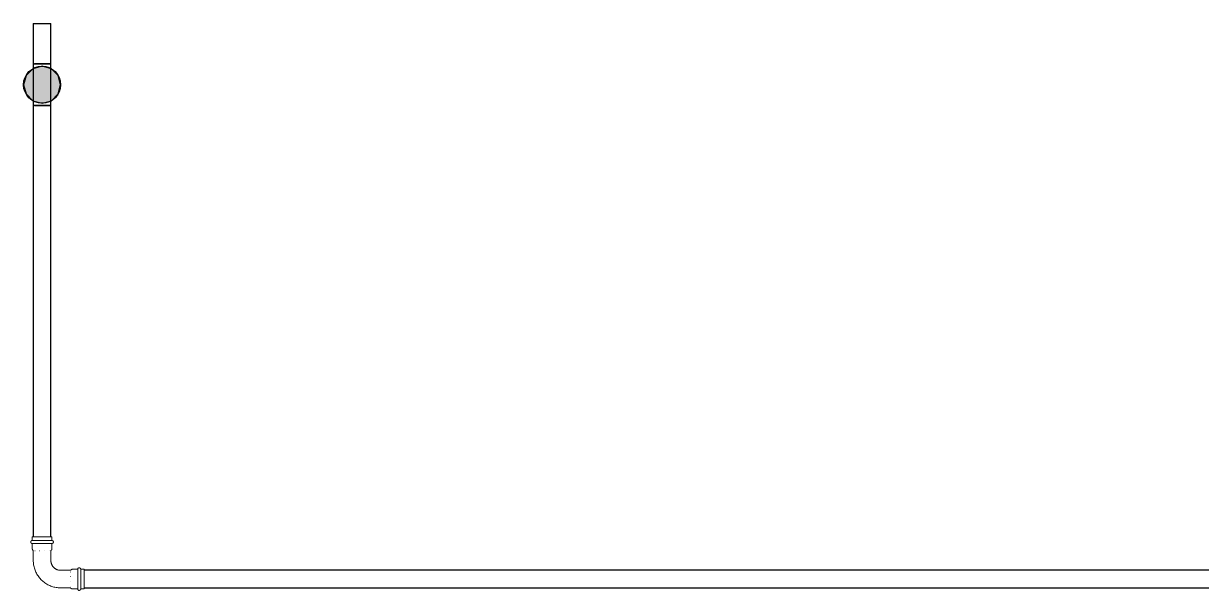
# Model space of a CAD drawing. Header units: inches. Extents: x -3327 to -1, y 8 to 1328.
# Drawn here: x -3327.2 to -3199.9, y 912.1 to 973.3 of the extents above; entities that cross this region are included whole.
import ezdxf

# ---------------------------------------------------------------- set-up
doc = ezdxf.new("R2010")
doc.units = ezdxf.units.IN
doc.header["$MEASUREMENT"] = 0
doc.layers.add('P-PIPE', color=3, linetype='Continuous', lineweight=9)
doc.layers.add('X - REF - FP', color=7, linetype='Continuous', true_color=0xb90000)

# ---------------------------------------------------------------- blocks, each defined once
blk = doc.blocks.new('Victaulic-VicPress316-Elbow 90-45deg Style P568_P571 - Standard-V9-SECOND LEVEL')
at = {"layer": 'P-PIPE'}
for p, q in [((-1.06, 4.55), (-1.06, 4.17)), ((1.06, 4.55), (-1.06, 4.55)), ((-1.06, 4.17), (1.06, 4.17)), ((-1.06, 3.85), (-1.06, 3.29)), ((-1.06, 3.85), (1.06, 3.85)), ((1.06, 4.17), (1.06, 4.55)), ((1.06, 3.29), (1.06, 3.85)), ((-0.95, 3.14), (-0.95, 2.02)), ((-0.77, 3.07), (-0.75, 3.07)), ((-0.31, 3.07), (-0.29, 3.07)), ((0.29, 3.07), (0.31, 3.07)), ((0.75, 3.07), (0.77, 3.07)), ((0.95, 2.02), (0.95, 3.12)), ((-4.17, 1.06), (-4.55, 1.06)), ((-4.55, 1.06), (-4.55, -1.06)), ((-4.17, -1.06), (-4.17, 1.06)), ((-3.29, 1.06), (-3.85, 1.06)), ((-3.85, -1.06), (-3.85, 1.06)), ((-2.02, 0.95), (-3.12, 0.95)), ((-3.07, 0.75), (-3.07, 0.77)), ((-3.07, 0.29), (-3.07, 0.31)), ((-4.55, -1.06), (-4.17, -1.06)), ((-3.85, -1.06), (-3.29, -1.06)), ((-3.14, -0.95), (-2.02, -0.95)), ((-3.07, -0.31), (-3.07, -0.29)), ((-3.07, -0.77), (-3.07, -0.75))]:
    blk.add_line(p, q, dxfattribs=at)
at = {"layer": 'P-PIPE', "flags": 128}
for points in [[(-1.06, 3.85), (-1.07, 3.85), (-1.07, 3.85), (-1.08, 3.85), (-1.09, 3.85), (-1.09, 3.85), (-1.1, 3.85), (-1.1, 3.85), (-1.11, 3.85), (-1.12, 3.86), (-1.12, 3.86), (-1.13, 3.86), (-1.13, 3.86), (-1.14, 3.87), (-1.15, 3.87), (-1.15, 3.87), (-1.16, 3.88), (-1.16, 3.88), (-1.17, 3.89), (-1.17, 3.89), (-1.18, 3.9), (-1.18, 3.9), (-1.19, 3.91), (-1.19, 3.91), (-1.19, 3.92), (-1.2, 3.92), (-1.2, 3.93), (-1.2, 3.93), (-1.21, 3.94), (-1.21, 3.94), (-1.21, 3.95), (-1.21, 3.96), (-1.22, 3.96), (-1.22, 3.97), (-1.22, 3.98), (-1.22, 3.98), (-1.22, 3.99), (-1.22, 4), (-1.22, 4), (-1.22, 4.01), (-1.22, 4.01), (-1.22, 4.02), (-1.22, 4.03), (-1.22, 4.03), (-1.22, 4.04), (-1.22, 4.05), (-1.22, 4.05), (-1.22, 4.06), (-1.21, 4.07), (-1.21, 4.07), (-1.21, 4.08), (-1.21, 4.08), (-1.2, 4.09), (-1.2, 4.1), (-1.2, 4.1), (-1.19, 4.11), (-1.19, 4.11), (-1.18, 4.12), (-1.18, 4.12), (-1.17, 4.13), (-1.17, 4.13), (-1.17, 4.14), (-1.16, 4.14), (-1.15, 4.14), (-1.15, 4.15), (-1.14, 4.15), (-1.14, 4.15), (-1.13, 4.16), (-1.13, 4.16), (-1.12, 4.16), (-1.11, 4.16), (-1.11, 4.17), (-1.1, 4.17), (-1.1, 4.17), (-1.09, 4.17), (-1.08, 4.17), (-1.08, 4.17), (-1.07, 4.17), (-1.06, 4.17), (-1.06, 4.17)], [(1.06, 4.17), (1.06, 4.17), (1.06, 4.17), (1.05, 4.17), (1.05, 4.17), (1.04, 4.17), (1.03, 4.17), (1.02, 4.17), (1.01, 4.17), (0.99, 4.17), (0.98, 4.17), (0.96, 4.17), (0.94, 4.17), (0.92, 4.17), (0.9, 4.17), (0.87, 4.17), (0.85, 4.17), (0.82, 4.17), (0.8, 4.17), (0.77, 4.17), (0.74, 4.17), (0.71, 4.17), (0.67, 4.17), (0.64, 4.17), (0.61, 4.17), (0.57, 4.17), (0.54, 4.17), (0.5, 4.17), (0.46, 4.17), (0.42, 4.17), (0.38, 4.17), (0.34, 4.17), (0.3, 4.17), (0.26, 4.17), (0.22, 4.17), (0.18, 4.17), (0.14, 4.17), (0.1, 4.17), (0.05, 4.17), (0.01, 4.17), (-0.03, 4.17), (-0.07, 4.17), (-0.12, 4.17), (-0.16, 4.17), (-0.2, 4.17), (-0.24, 4.17), (-0.28, 4.17), (-0.32, 4.17), (-0.36, 4.17), (-0.4, 4.17), (-0.44, 4.17), (-0.48, 4.17), (-0.52, 4.17), (-0.55, 4.17), (-0.59, 4.17), (-0.62, 4.17), (-0.66, 4.17), (-0.69, 4.17), (-0.72, 4.17), (-0.75, 4.17), (-0.78, 4.17), (-0.81, 4.17), (-0.84, 4.17), (-0.86, 4.17), (-0.88, 4.17), (-0.91, 4.17), (-0.93, 4.17), (-0.95, 4.17), (-0.97, 4.17), (-0.98, 4.17), (-1, 4.17), (-1.01, 4.17), (-1.02, 4.17), (-1.03, 4.17), (-1.04, 4.17), (-1.05, 4.17), (-1.05, 4.17), (-1.06, 4.17), (-1.06, 4.17), (-1.06, 4.17)], [(-1.06, 4.17), (-1.06, 4.17), (-1.06, 4.17), (-1.05, 4.17), (-1.05, 4.17), (-1.04, 4.17), (-1.03, 4.17), (-1.02, 4.17)], [(-1.06, 3.85), (-1.06, 3.85), (-1.06, 3.85), (-1.05, 3.85), (-1.05, 3.85), (-1.04, 3.85), (-1.03, 3.85), (-1.02, 3.85), (-1.01, 3.85), (-0.99, 3.85), (-0.98, 3.85), (-0.96, 3.85), (-0.94, 3.85), (-0.92, 3.85), (-0.9, 3.85), (-0.87, 3.85), (-0.85, 3.85), (-0.82, 3.85), (-0.8, 3.85), (-0.77, 3.85), (-0.74, 3.85), (-0.71, 3.85), (-0.67, 3.85), (-0.64, 3.85), (-0.61, 3.85), (-0.57, 3.85), (-0.54, 3.85), (-0.5, 3.85), (-0.46, 3.85), (-0.42, 3.85), (-0.38, 3.85), (-0.34, 3.85), (-0.3, 3.85), (-0.26, 3.85), (-0.22, 3.85), (-0.18, 3.85), (-0.14, 3.85), (-0.1, 3.85), (-0.05, 3.85), (-0.01, 3.85), (0.03, 3.85), (0.07, 3.85), (0.12, 3.85), (0.16, 3.85), (0.2, 3.85), (0.24, 3.85), (0.28, 3.85), (0.32, 3.85), (0.36, 3.85), (0.4, 3.85), (0.44, 3.85), (0.48, 3.85), (0.52, 3.85), (0.55, 3.85), (0.59, 3.85), (0.62, 3.85), (0.66, 3.85), (0.69, 3.85), (0.72, 3.85), (0.75, 3.85), (0.78, 3.85), (0.81, 3.85), (0.84, 3.85), (0.86, 3.85), (0.88, 3.85), (0.91, 3.85), (0.93, 3.85), (0.95, 3.85), (0.97, 3.85), (0.98, 3.85), (1, 3.85), (1.01, 3.85), (1.02, 3.85), (1.03, 3.85), (1.04, 3.85), (1.05, 3.85), (1.05, 3.85), (1.06, 3.85), (1.06, 3.85), (1.06, 3.85)], [(-1.02, 3.85), (-1.03, 3.85), (-1.04, 3.85), (-1.05, 3.85), (-1.05, 3.85), (-1.06, 3.85), (-1.06, 3.85), (-1.06, 3.85)], [(1.02, 4.17), (1.03, 4.17), (1.04, 4.17), (1.05, 4.17), (1.05, 4.17), (1.06, 4.17), (1.06, 4.17), (1.06, 4.17)], [(1.06, 3.85), (1.06, 3.85), (1.06, 3.85), (1.05, 3.85), (1.05, 3.85), (1.04, 3.85), (1.03, 3.85), (1.02, 3.85)], [(1.06, 4.17), (1.07, 4.17), (1.07, 4.17), (1.08, 4.17), (1.09, 4.17), (1.09, 4.17), (1.1, 4.17), (1.1, 4.17), (1.11, 4.17), (1.12, 4.16), (1.12, 4.16), (1.13, 4.16), (1.13, 4.16), (1.14, 4.15), (1.15, 4.15), (1.15, 4.15), (1.16, 4.14), (1.16, 4.14), (1.17, 4.13), (1.17, 4.13), (1.18, 4.12), (1.18, 4.12), (1.19, 4.11), (1.19, 4.11), (1.19, 4.1), (1.2, 4.1), (1.2, 4.09), (1.2, 4.09), (1.21, 4.08), (1.21, 4.08), (1.21, 4.07), (1.21, 4.06), (1.22, 4.06), (1.22, 4.05), (1.22, 4.04), (1.22, 4.04), (1.22, 4.03), (1.22, 4.02), (1.22, 4.02), (1.22, 4.01), (1.22, 4.01), (1.22, 4), (1.22, 3.99), (1.22, 3.99), (1.22, 3.98), (1.22, 3.97), (1.22, 3.97), (1.22, 3.96), (1.21, 3.95), (1.21, 3.95), (1.21, 3.94), (1.21, 3.94), (1.2, 3.93), (1.2, 3.92), (1.2, 3.92), (1.19, 3.91), (1.19, 3.91), (1.18, 3.9), (1.18, 3.9), (1.17, 3.89), (1.17, 3.89), (1.17, 3.88), (1.16, 3.88), (1.15, 3.88), (1.15, 3.87), (1.14, 3.87), (1.14, 3.87), (1.13, 3.86), (1.13, 3.86), (1.12, 3.86), (1.11, 3.86), (1.11, 3.85), (1.1, 3.85), (1.1, 3.85), (1.09, 3.85), (1.08, 3.85), (1.08, 3.85), (1.07, 3.85), (1.06, 3.85), (1.06, 3.85)], [(-0.95, 3.07), (-0.96, 3.08), (-0.97, 3.08), (-0.97, 3.09), (-0.98, 3.1), (-0.99, 3.11), (-1, 3.12), (-1, 3.12), (-1.01, 3.13), (-1.02, 3.14), (-1.02, 3.15), (-1.03, 3.16), (-1.03, 3.17), (-1.04, 3.18), (-1.04, 3.19), (-1.04, 3.2), (-1.05, 3.21), (-1.05, 3.22), (-1.05, 3.23), (-1.06, 3.24), (-1.06, 3.25), (-1.06, 3.27), (-1.06, 3.28), (-1.06, 3.29), (-1.06, 3.29)], [(1.06, 3.29), (1.06, 3.28), (1.06, 3.27), (1.06, 3.26), (1.06, 3.25), (1.05, 3.23), (1.05, 3.22), (1.05, 3.21), (1.05, 3.2), (1.04, 3.19), (1.04, 3.18), (1.03, 3.17), (1.03, 3.16), (1.02, 3.15), (1.02, 3.14), (1.01, 3.14), (1.01, 3.13), (1, 3.12), (0.99, 3.11), (0.98, 3.1), (0.98, 3.09), (0.97, 3.09), (0.96, 3.08), (0.95, 3.07), (0.95, 3.07)], [(-0.95, 2.02), (-0.95, 1.97), (-0.95, 1.93), (-0.96, 1.89), (-0.96, 1.85), (-0.97, 1.8), (-0.98, 1.76), (-0.99, 1.72), (-1, 1.68), (-1.02, 1.64), (-1.03, 1.6), (-1.05, 1.56), (-1.07, 1.52), (-1.09, 1.49), (-1.11, 1.45), (-1.14, 1.41), (-1.16, 1.38), (-1.19, 1.35), (-1.21, 1.31), (-1.24, 1.28), (-1.27, 1.25), (-1.3, 1.22), (-1.34, 1.19), (-1.37, 1.17), (-1.4, 1.14), (-1.44, 1.12), (-1.48, 1.1), (-1.51, 1.08), (-1.55, 1.06), (-1.59, 1.04), (-1.63, 1.02), (-1.67, 1.01), (-1.71, 0.99), (-1.75, 0.98), (-1.79, 0.97), (-1.83, 0.97), (-1.88, 0.96), (-1.92, 0.95), (-1.96, 0.95), (-2, 0.95), (-2.02, 0.95)], [(-2.02, -0.95), (-1.9, -0.95), (-1.78, -0.94), (-1.66, -0.93), (-1.54, -0.91), (-1.43, -0.89), (-1.31, -0.87), (-1.2, -0.83), (-1.08, -0.8), (-0.97, -0.76), (-0.86, -0.72), (-0.75, -0.67), (-0.65, -0.61), (-0.54, -0.56), (-0.44, -0.5), (-0.34, -0.43), (-0.24, -0.36), (-0.15, -0.29), (-0.06, -0.21), (0.03, -0.13), (0.11, -0.05), (0.19, 0.04), (0.27, 0.13), (0.34, 0.22), (0.41, 0.31), (0.48, 0.41), (0.54, 0.51), (0.6, 0.62), (0.65, 0.72), (0.7, 0.83), (0.75, 0.94), (0.79, 1.05), (0.83, 1.17), (0.86, 1.28), (0.88, 1.39), (0.91, 1.51), (0.92, 1.63), (0.94, 1.75), (0.95, 1.86), (0.95, 1.98), (0.95, 2.02)], [(-4.17, 1.06), (-4.17, 1.07), (-4.17, 1.07), (-4.17, 1.08), (-4.17, 1.09), (-4.17, 1.09), (-4.17, 1.1), (-4.17, 1.1), (-4.17, 1.11), (-4.16, 1.12), (-4.16, 1.12), (-4.16, 1.13), (-4.16, 1.13), (-4.15, 1.14), (-4.15, 1.15), (-4.15, 1.15), (-4.14, 1.16), (-4.14, 1.16), (-4.13, 1.17), (-4.13, 1.17), (-4.12, 1.18), (-4.12, 1.18), (-4.11, 1.19), (-4.11, 1.19), (-4.1, 1.19), (-4.1, 1.2), (-4.09, 1.2), (-4.09, 1.2), (-4.08, 1.21), (-4.08, 1.21), (-4.07, 1.21), (-4.06, 1.21), (-4.06, 1.22), (-4.05, 1.22), (-4.04, 1.22), (-4.04, 1.22), (-4.03, 1.22), (-4.02, 1.22), (-4.02, 1.22), (-4.01, 1.22), (-4.01, 1.22), (-4, 1.22), (-3.99, 1.22), (-3.99, 1.22), (-3.98, 1.22), (-3.97, 1.22), (-3.97, 1.22), (-3.96, 1.22), (-3.95, 1.21), (-3.95, 1.21), (-3.94, 1.21), (-3.94, 1.21), (-3.93, 1.2), (-3.92, 1.2), (-3.92, 1.2), (-3.91, 1.19), (-3.91, 1.19), (-3.9, 1.18), (-3.9, 1.18), (-3.89, 1.17), (-3.89, 1.17), (-3.88, 1.17), (-3.88, 1.16), (-3.88, 1.15), (-3.87, 1.15), (-3.87, 1.14), (-3.87, 1.14), (-3.86, 1.13), (-3.86, 1.13), (-3.86, 1.12), (-3.86, 1.11), (-3.85, 1.11), (-3.85, 1.1), (-3.85, 1.1), (-3.85, 1.09), (-3.85, 1.08), (-3.85, 1.08), (-3.85, 1.07), (-3.85, 1.06), (-3.85, 1.06)], [(-4.17, 1.06), (-4.17, 1.06), (-4.17, 1.06), (-4.17, 1.05), (-4.17, 1.05), (-4.17, 1.04), (-4.17, 1.03), (-4.17, 1.02), (-4.17, 1.01), (-4.17, 0.99), (-4.17, 0.98), (-4.17, 0.96), (-4.17, 0.94), (-4.17, 0.92), (-4.17, 0.9), (-4.17, 0.87), (-4.17, 0.85), (-4.17, 0.82), (-4.17, 0.8), (-4.17, 0.77), (-4.17, 0.74), (-4.17, 0.71), (-4.17, 0.67), (-4.17, 0.64), (-4.17, 0.61), (-4.17, 0.57), (-4.17, 0.54), (-4.17, 0.5), (-4.17, 0.46), (-4.17, 0.42), (-4.17, 0.38), (-4.17, 0.34), (-4.17, 0.3), (-4.17, 0.26), (-4.17, 0.22), (-4.17, 0.18), (-4.17, 0.14), (-4.17, 0.1), (-4.17, 0.05), (-4.17, 0.01), (-4.17, -0.03), (-4.17, -0.07), (-4.17, -0.12), (-4.17, -0.16), (-4.17, -0.2), (-4.17, -0.24), (-4.17, -0.28), (-4.17, -0.32), (-4.17, -0.36), (-4.17, -0.4), (-4.17, -0.44), (-4.17, -0.48), (-4.17, -0.52), (-4.17, -0.55), (-4.17, -0.59), (-4.17, -0.62), (-4.17, -0.66), (-4.17, -0.69), (-4.17, -0.72), (-4.17, -0.75), (-4.17, -0.78), (-4.17, -0.81), (-4.17, -0.84), (-4.17, -0.86), (-4.17, -0.88), (-4.17, -0.91), (-4.17, -0.93), (-4.17, -0.95), (-4.17, -0.97), (-4.17, -0.98), (-4.17, -1), (-4.17, -1.01), (-4.17, -1.02), (-4.17, -1.03), (-4.17, -1.04), (-4.17, -1.05), (-4.17, -1.05), (-4.17, -1.06), (-4.17, -1.06), (-4.17, -1.06)], [(-4.17, 1.02), (-4.17, 1.03), (-4.17, 1.04), (-4.17, 1.05), (-4.17, 1.05), (-4.17, 1.06), (-4.17, 1.06), (-4.17, 1.06)], [(-3.85, -1.06), (-3.85, -1.06), (-3.85, -1.06), (-3.85, -1.05), (-3.85, -1.05), (-3.85, -1.04), (-3.85, -1.03), (-3.85, -1.02), (-3.85, -1.01), (-3.85, -0.99), (-3.85, -0.98), (-3.85, -0.96), (-3.85, -0.94), (-3.85, -0.92), (-3.85, -0.9), (-3.85, -0.87), (-3.85, -0.85), (-3.85, -0.82), (-3.85, -0.8), (-3.85, -0.77), (-3.85, -0.74), (-3.85, -0.71), (-3.85, -0.67), (-3.85, -0.64), (-3.85, -0.61), (-3.85, -0.57), (-3.85, -0.54), (-3.85, -0.5), (-3.85, -0.46), (-3.85, -0.42), (-3.85, -0.38), (-3.85, -0.34), (-3.85, -0.3), (-3.85, -0.26), (-3.85, -0.22), (-3.85, -0.18), (-3.85, -0.14), (-3.85, -0.1), (-3.85, -0.05), (-3.85, -0.01), (-3.85, 0.03), (-3.85, 0.07), (-3.85, 0.12), (-3.85, 0.16), (-3.85, 0.2), (-3.85, 0.24), (-3.85, 0.28), (-3.85, 0.32), (-3.85, 0.36), (-3.85, 0.4), (-3.85, 0.44), (-3.85, 0.48), (-3.85, 0.52), (-3.85, 0.55), (-3.85, 0.59), (-3.85, 0.62), (-3.85, 0.66), (-3.85, 0.69), (-3.85, 0.72), (-3.85, 0.75), (-3.85, 0.78), (-3.85, 0.81), (-3.85, 0.84), (-3.85, 0.86), (-3.85, 0.88), (-3.85, 0.91), (-3.85, 0.93), (-3.85, 0.95), (-3.85, 0.97), (-3.85, 0.98), (-3.85, 1), (-3.85, 1.01), (-3.85, 1.02), (-3.85, 1.03), (-3.85, 1.04), (-3.85, 1.05), (-3.85, 1.05), (-3.85, 1.06), (-3.85, 1.06), (-3.85, 1.06)], [(-3.85, 1.06), (-3.85, 1.06), (-3.85, 1.06), (-3.85, 1.05), (-3.85, 1.05), (-3.85, 1.04), (-3.85, 1.03), (-3.85, 1.02)], [(-3.29, 1.06), (-3.28, 1.06), (-3.27, 1.06), (-3.26, 1.06), (-3.25, 1.06), (-3.23, 1.05), (-3.22, 1.05), (-3.21, 1.05), (-3.2, 1.05), (-3.19, 1.04), (-3.18, 1.04), (-3.17, 1.03), (-3.16, 1.03), (-3.15, 1.02), (-3.14, 1.02), (-3.14, 1.01), (-3.13, 1.01), (-3.12, 1), (-3.11, 0.99), (-3.1, 0.98), (-3.09, 0.98), (-3.09, 0.97), (-3.08, 0.96), (-3.07, 0.95), (-3.07, 0.95)], [(-4.17, -1.06), (-4.17, -1.06), (-4.17, -1.06), (-4.17, -1.05), (-4.17, -1.05), (-4.17, -1.04), (-4.17, -1.03), (-4.17, -1.02)], [(-3.85, -1.06), (-3.85, -1.07), (-3.85, -1.07), (-3.85, -1.08), (-3.85, -1.09), (-3.85, -1.09), (-3.85, -1.1), (-3.85, -1.1), (-3.85, -1.11), (-3.86, -1.12), (-3.86, -1.12), (-3.86, -1.13), (-3.86, -1.13), (-3.87, -1.14), (-3.87, -1.15), (-3.87, -1.15), (-3.88, -1.16), (-3.88, -1.16), (-3.89, -1.17), (-3.89, -1.17), (-3.9, -1.18), (-3.9, -1.18), (-3.91, -1.19), (-3.91, -1.19), (-3.92, -1.19), (-3.92, -1.2), (-3.93, -1.2), (-3.93, -1.2), (-3.94, -1.21), (-3.94, -1.21), (-3.95, -1.21), (-3.96, -1.21), (-3.96, -1.22), (-3.97, -1.22), (-3.98, -1.22), (-3.98, -1.22), (-3.99, -1.22), (-4, -1.22), (-4, -1.22), (-4.01, -1.22), (-4.01, -1.22), (-4.02, -1.22), (-4.03, -1.22), (-4.03, -1.22), (-4.04, -1.22), (-4.05, -1.22), (-4.05, -1.22), (-4.06, -1.22), (-4.07, -1.21), (-4.07, -1.21), (-4.08, -1.21), (-4.08, -1.21), (-4.09, -1.2), (-4.1, -1.2), (-4.1, -1.2), (-4.11, -1.19), (-4.11, -1.19), (-4.12, -1.18), (-4.12, -1.18), (-4.13, -1.17), (-4.13, -1.17), (-4.14, -1.17), (-4.14, -1.16), (-4.14, -1.15), (-4.15, -1.15), (-4.15, -1.14), (-4.15, -1.14), (-4.16, -1.13), (-4.16, -1.13), (-4.16, -1.12), (-4.16, -1.11), (-4.17, -1.11), (-4.17, -1.1), (-4.17, -1.1), (-4.17, -1.09), (-4.17, -1.08), (-4.17, -1.08), (-4.17, -1.07), (-4.17, -1.06), (-4.17, -1.06)], [(-3.85, -1.02), (-3.85, -1.03), (-3.85, -1.04), (-3.85, -1.05), (-3.85, -1.05), (-3.85, -1.06), (-3.85, -1.06), (-3.85, -1.06)], [(-3.07, -0.95), (-3.08, -0.96), (-3.08, -0.97), (-3.09, -0.97), (-3.1, -0.98), (-3.11, -0.99), (-3.12, -1), (-3.12, -1), (-3.13, -1.01), (-3.14, -1.02), (-3.15, -1.02), (-3.16, -1.03), (-3.17, -1.03), (-3.18, -1.04), (-3.19, -1.04), (-3.2, -1.04), (-3.21, -1.05), (-3.22, -1.05), (-3.23, -1.05), (-3.24, -1.06), (-3.25, -1.06), (-3.27, -1.06), (-3.28, -1.06), (-3.29, -1.06), (-3.29, -1.06)]]:
    blk.add_lwpolyline(points, dxfattribs=at)

msp = doc.modelspace()

# ---------------------------------------------------------------- hatches: boundary and pattern name
at = {"layer": 'X - REF - FP'}
msp.add_hatch(color=256, dxfattribs=at).paths.add_polyline_path([(-3325.19, 964.71), (-3324.19, 964.98), (-3323.46, 965.71), (-3323.19, 966.71), (-3323.46, 967.71), (-3324.19, 968.44), (-3325.19, 968.71), (-3326.19, 968.44), (-3326.92, 967.71), (-3327.19, 966.71), (-3326.92, 965.71), (-3326.19, 964.98)], flags=0)
h = msp.add_hatch(color=256, dxfattribs=at)
edge = h.paths.add_edge_path(flags=0)
edge.add_arc((-3325.19, 966.71), 2, 0, 360)

# ---------------------------------------------------------------- linework, layer by layer
for p, q in [((-3326.14, 973.31), (-3326.14, 968.95)), ((-3326.14, 973.31), (-3324.24, 973.31)), ((-3324.24, 968.95), (-3324.24, 973.31)), ((-3325.19, 968.71), (-3326.19, 968.44)), ((-3326.14, 968.95), (-3326.14, 964.47)), ((-3326.14, 968.95), (-3325.19, 968.95)), ((-3325.86, 968.95), (-3326.01, 968.95)), ((-3325.67, 968.95), (-3325.86, 968.95)), ((-3325.44, 968.95), (-3325.67, 968.95)), ((-3324.95, 968.95), (-3325.44, 968.95)), ((-3325.19, 968.95), (-3324.24, 968.95)), ((-3324.19, 968.44), (-3325.19, 968.71)), ((-3324.72, 968.95), (-3324.94, 968.95)), ((-3324.52, 968.95), (-3324.72, 968.95)), ((-3324.37, 968.95), (-3324.52, 968.95)), ((-3324.24, 964.47), (-3324.24, 968.95)), ((-3326.92, 967.71), (-3327.19, 966.71)), ((-3326.19, 968.44), (-3326.92, 967.71)), ((-3323.46, 967.71), (-3324.19, 968.44)), ((-3323.19, 966.71), (-3323.46, 967.71)), ((-3327.19, 966.71), (-3326.92, 965.71)), ((-3323.46, 965.71), (-3323.19, 966.71)), ((-3326.92, 965.71), (-3326.19, 964.98)), ((-3326.19, 964.98), (-3325.19, 964.71)), ((-3325.19, 964.71), (-3324.19, 964.98)), ((-3324.19, 964.98), (-3323.46, 965.71)), ((-3325.19, 964.47), (-3326.14, 964.47)), ((-3326.14, 964.47), (-3326.14, 917.86)), ((-3326.01, 964.47), (-3325.86, 964.47)), ((-3325.86, 964.47), (-3325.67, 964.47)), ((-3325.67, 964.47), (-3325.44, 964.47)), ((-3325.44, 964.47), (-3324.95, 964.47)), ((-3324.24, 964.47), (-3325.19, 964.47)), ((-3324.94, 964.47), (-3324.72, 964.47)), ((-3324.72, 964.47), (-3324.52, 964.47)), ((-3324.52, 964.47), (-3324.37, 964.47)), ((-3324.24, 917.86), (-3324.24, 964.47)), ((-3169.36, 914.26), (-3320.64, 914.26)), ((-3320.64, 912.36), (-3169.36, 912.36))]:
    msp.add_line(p, q, dxfattribs=at)
msp.add_circle((-3325.19, 966.71), 2, dxfattribs=at)

# ---------------------------------------------------------------- block references
at = {"layer": 'X - REF - FP', "rotation": 270}
msp.add_blockref('Victaulic-VicPress316-Elbow 90-45deg Style P568_P571 - Standard-V9-SECOND LEVEL', (-3325.19, 913.31), dxfattribs=at)

doc.saveas('drawing.dxf')
